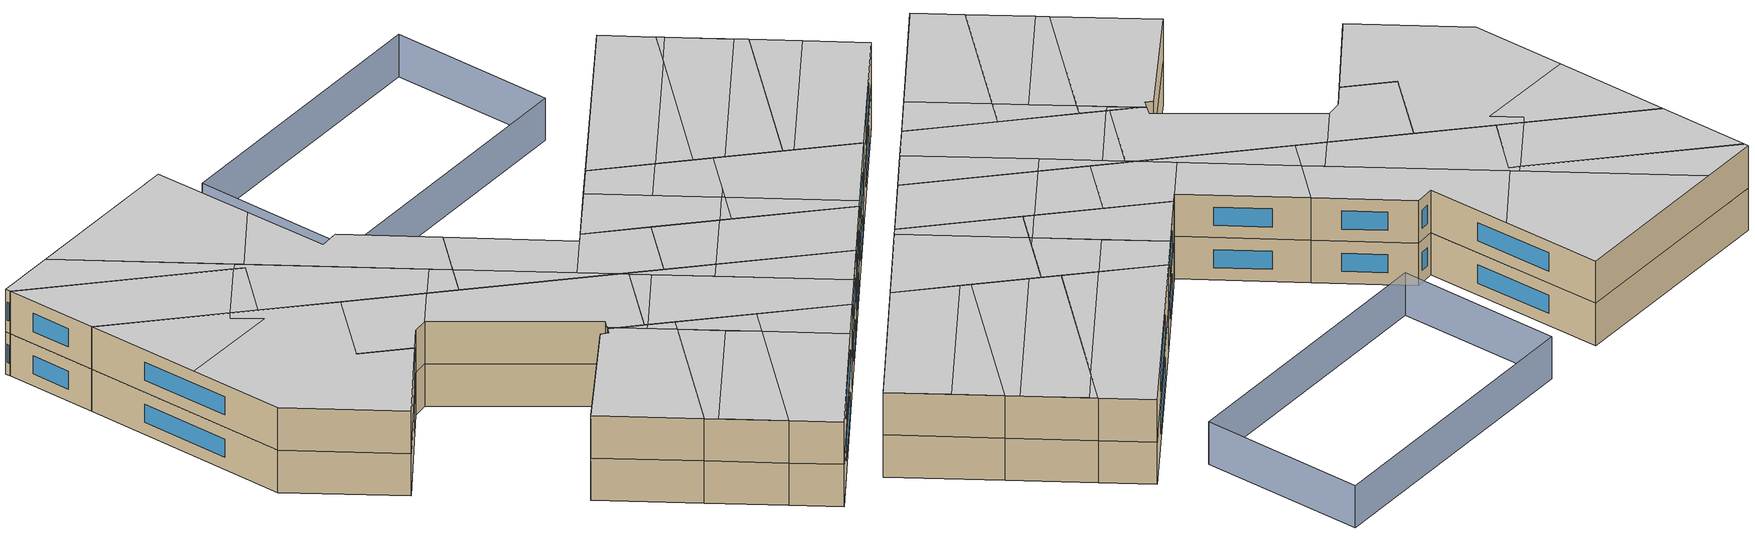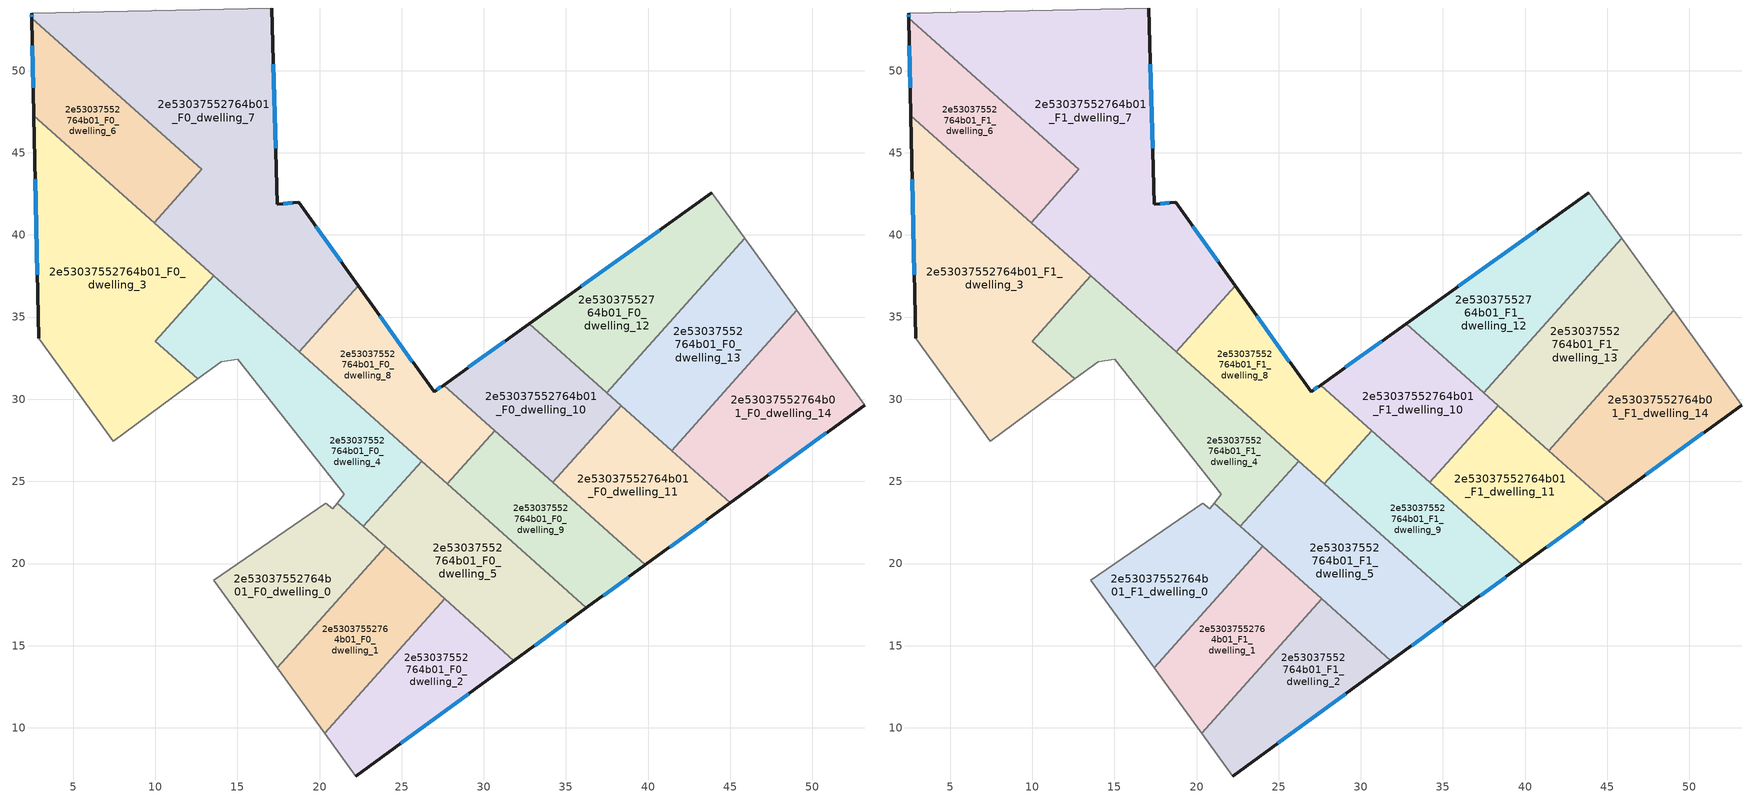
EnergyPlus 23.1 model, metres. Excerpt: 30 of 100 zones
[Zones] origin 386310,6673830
2e53037552764b01_F0_dwelling_0
 floor ground (EU_floor_Construction): 24.02,21.05 17.42,13.65 13.56,18.98 20.37,23.68 20.79,23.34 21.07,23.68 z0
 wall adiabatic (EU_wall_Construction): 21.07,23.68 20.79,23.34 20.37,23.68 13.56,18.98 17.42,13.65 z0:3
 wall to 2e53037552764b01_F0_dwelling_1 (EU_wall_Construction): 17.42,13.65 24.02,21.05 z0:3
 wall to 2e53037552764b01_F0_dwelling_4 (EU_wall_Construction): 22.67,22.26 21.07,23.68 z0:3
 wall to 2e53037552764b01_F0_dwelling_5 (EU_wall_Construction): 24.02,21.05 22.67,22.26 z0:3
2e53037552764b01_F0_dwelling_1
 floor ground (EU_floor_Construction): 27.61,17.86 20.31,9.67 17.42,13.65 24.02,21.05 z0
 wall to 2e53037552764b01_F0_dwelling_2 (EU_wall_Construction): 20.31,9.67 27.61,17.86 z0:3
 wall adiabatic (EU_wall_Construction): 17.42,13.65 20.31,9.67 z0:3
 wall to 2e53037552764b01_F0_dwelling_5 (EU_wall_Construction): 27.61,17.86 24.02,21.05 z0:3
2e53037552764b01_F0_dwelling_10
 floor ground (EU_floor_Construction): 38.37,29.61 34.21,24.93 27.55,30.86 32.76,34.6 z0
 wall outside (EU_wall_Construction): 32.76,34.6 27.55,30.86 z0:3
 wall to 2e53037552764b01_F0_dwelling_11 (EU_wall_Construction): 34.21,24.93 38.37,29.61 z0:3
 wall to 2e53037552764b01_F0_dwelling_12 (EU_wall_Construction): 37.49,30.39 32.76,34.6 z0:3
 wall to 2e53037552764b01_F0_dwelling_9 (EU_wall_Construction): 30.66,28.1 34.21,24.93 z0:3
 wall to 2e53037552764b01_F0_dwelling_8 (EU_wall_Construction): 27.55,30.86 30.66,28.1 z0:3
 wall to 2e53037552764b01_F0_dwelling_13 (EU_wall_Construction): 38.37,29.61 37.49,30.39 z0:3
 window (EU_Window_Construction): 31.27,33.53 29.04,31.93 z0.86:2.14
2e53037552764b01_F0_dwelling_11
 floor ground (EU_floor_Construction): 45.01,23.69 39.84,19.92 34.21,24.93 38.37,29.61 z0
 wall outside (EU_wall_Construction): 39.84,19.92 45.01,23.69 z0:3
 wall to 2e53037552764b01_F0_dwelling_14 (EU_wall_Construction): 45.01,23.69 41.43,26.88 z0:3
 wall to 2e53037552764b01_F0_dwelling_9 (EU_wall_Construction): 34.21,24.93 39.84,19.92 z0:3
 wall to 2e53037552764b01_F0_dwelling_13 (EU_wall_Construction): 41.43,26.88 38.37,29.61 z0:3
 window (EU_Window_Construction): 41.31,21 43.53,22.61 z0.86:2.14
2e53037552764b01_F0_dwelling_12
 floor ground (EU_floor_Construction): 43.86,42.57 45.87,39.79 37.49,30.39 32.76,34.6 z0
 wall outside (EU_wall_Construction): 43.86,42.57 32.76,34.6 z0:3
 wall adiabatic (EU_wall_Construction): 45.87,39.79 43.86,42.57 z0:3
 wall to 2e53037552764b01_F0_dwelling_13 (EU_wall_Construction): 37.49,30.39 45.87,39.79 z0:3
 window (EU_Window_Construction): 40.69,40.29 35.93,36.88 z0.86:2.14
2e53037552764b01_F0_dwelling_13
 floor ground (EU_floor_Construction): 45.87,39.79 49.03,35.41 41.43,26.88 37.49,30.39 z0
 wall adiabatic (EU_wall_Construction): 49.03,35.41 45.87,39.79 z0:3
 wall to 2e53037552764b01_F0_dwelling_14 (EU_wall_Construction): 41.43,26.88 49.03,35.41 z0:3
2e53037552764b01_F0_dwelling_14
 floor ground (EU_floor_Construction): 49.03,35.41 53.19,29.65 45.01,23.69 41.43,26.88 z0
 wall outside (EU_wall_Construction): 45.01,23.69 53.19,29.65 z0:3
 wall adiabatic (EU_wall_Construction): 53.19,29.65 49.03,35.41 z0:3
 window (EU_Window_Construction): 47.35,25.39 50.85,27.95 z0.86:2.14
2e53037552764b01_F0_dwelling_2
 floor ground (EU_floor_Construction): 31.83,14.09 22.19,7.07 20.31,9.67 27.61,17.86 z0
 wall outside (EU_wall_Construction): 22.19,7.07 31.83,14.09 z0:3
 wall adiabatic (EU_wall_Construction): 20.31,9.67 22.19,7.07 z0:3
 wall to 2e53037552764b01_F0_dwelling_5 (EU_wall_Construction): 31.83,14.09 27.61,17.86 z0:3
 window (EU_Window_Construction): 24.95,9.08 29.08,12.09 z0.86:2.14
2e53037552764b01_F0_dwelling_3
 floor ground (EU_floor_Construction): 13.56,37.51 10.01,33.53 12.58,31.24 7.44,27.44 2.9,33.71 2.61,47.26 z0
 wall outside (EU_wall_Construction): 2.61,47.26 2.9,33.71 z0:3
 wall to 2e53037552764b01_F0_dwelling_4 (EU_wall_Construction): 12.58,31.24 10.01,33.53 13.56,37.51 z0:3
 wall adiabatic (EU_wall_Construction): 2.9,33.71 7.44,27.44 12.58,31.24 z0:3
 wall to 2e53037552764b01_F0_dwelling_6 (EU_wall_Construction): 9.93,40.74 2.61,47.26 z0:3
 wall to 2e53037552764b01_F0_dwelling_7 (EU_wall_Construction): 13.56,37.51 9.93,40.74 z0:3
 window (EU_Window_Construction): 2.7,43.39 2.82,37.58 z0.86:2.14
2e53037552764b01_F0_dwelling_4
 floor ground (EU_floor_Construction): 26.21,26.24 22.67,22.26 21.07,23.68 21.5,24.22 15.03,32.44 14.01,32.29 12.58,31.24 10.01,33.53 13.56,37.51 z0
 wall adiabatic (EU_wall_Construction): 12.58,31.24 14.01,32.29 15.03,32.44 21.5,24.22 21.07,23.68 z0:3
 wall to 2e53037552764b01_F0_dwelling_5 (EU_wall_Construction): 22.67,22.26 26.21,26.24 z0:3
 wall to 2e53037552764b01_F0_dwelling_8 (EU_wall_Construction): 26.21,26.24 18.75,32.88 z0:3
 wall to 2e53037552764b01_F0_dwelling_7 (EU_wall_Construction): 18.75,32.88 13.56,37.51 z0:3
2e53037552764b01_F0_dwelling_5
 floor ground (EU_floor_Construction): 36.24,17.3 31.83,14.09 22.67,22.26 26.21,26.24 z0
 wall outside (EU_wall_Construction): 31.83,14.09 36.24,17.3 z0:3
 wall to 2e53037552764b01_F0_dwelling_9 (EU_wall_Construction): 36.24,17.3 27.77,24.85 z0:3
 wall to 2e53037552764b01_F0_dwelling_8 (EU_wall_Construction): 27.77,24.85 26.21,26.24 z0:3
 window (EU_Window_Construction): 33.09,15.01 34.98,16.39 z0.86:2.14
2e53037552764b01_F0_dwelling_6
 floor ground (EU_floor_Construction): 12.82,43.99 9.93,40.74 2.61,47.26 2.48,53.19 z0
 wall outside (EU_wall_Construction): 2.48,53.19 2.61,47.26 z0:3
 wall to 2e53037552764b01_F0_dwelling_7 (EU_wall_Construction): 9.93,40.74 12.82,43.99 2.48,53.19 z0:3
 window (EU_Window_Construction): 2.52,51.5 2.58,48.95 z0.86:2.14
2e53037552764b01_F0_dwelling_7
 floor ground (EU_floor_Construction): 17.08,53.81 17.43,41.87 18.72,41.98 22.34,36.92 18.75,32.88 9.93,40.74 12.82,43.99 2.48,53.19 2.48,53.5 z0
 wall outside (EU_wall_Construction): 2.48,53.5 2.48,53.19 / 22.34,36.92 18.72,41.98 17.43,41.87 17.08,53.81 z0:3
 wall adiabatic (EU_wall_Construction): 17.08,53.81 2.48,53.5 z0:3
 wall to 2e53037552764b01_F0_dwelling_8 (EU_wall_Construction): 18.75,32.88 22.34,36.92 z0:3
 window (EU_Window_Construction): 2.48,53.41 2.48,53.28 / 17.33,45.28 17.18,50.4 / 18.35,41.95 17.8,41.9 / 21.31,38.36 19.76,40.53 z0.86:2.14
2e53037552764b01_F0_dwelling_8
 floor ground (EU_floor_Construction): 27.55,30.86 30.66,28.1 27.77,24.85 18.75,32.88 22.34,36.92 26.97,30.45 z0
 wall outside (EU_wall_Construction): 27.55,30.86 26.97,30.45 22.34,36.92 z0:3
 wall to 2e53037552764b01_F0_dwelling_9 (EU_wall_Construction): 27.77,24.85 30.66,28.1 z0:3
 window (EU_Window_Construction): 25.65,32.3 23.67,35.07 / 27.39,30.74 27.14,30.57 z0.86:2.14
2e53037552764b01_F0_dwelling_9
 floor ground (EU_floor_Construction): 39.84,19.92 36.24,17.3 27.77,24.85 30.66,28.1 z0
 wall outside (EU_wall_Construction): 36.24,17.3 39.84,19.92 z0:3
 window (EU_Window_Construction): 37.27,18.05 38.81,19.17 z0.86:2.14
2e53037552764b01_F1_dwelling_0
 floor to 2e53037552764b01_F0_dwelling_0 (EU_floor_Construction): 24.02,21.05 17.42,13.65 13.56,18.98 20.37,23.68 20.79,23.34 21.07,23.68 z3
 wall adiabatic (EU_wall_Construction): 21.07,23.68 20.79,23.34 20.37,23.68 13.56,18.98 17.42,13.65 z3:6
 wall to 2e53037552764b01_F1_dwelling_1 (EU_wall_Construction): 17.42,13.65 24.02,21.05 z3:6
 wall to 2e53037552764b01_F1_dwelling_4 (EU_wall_Construction): 22.67,22.26 21.07,23.68 z3:6
 wall to 2e53037552764b01_F1_dwelling_5 (EU_wall_Construction): 24.02,21.05 22.67,22.26 z3:6
 ceiling to 2e53037552764b01_F2_dwelling_0 (EU_floor_Construction): 17.42,13.65 23.51,20.48 21.43,23.36 21.07,23.68 20.79,23.34 20.37,23.68 13.56,18.98 z6
 ceiling to 2e53037552764b01_F2_dwelling_5 (EU_floor_Construction): 23.51,20.48 24.02,21.05 22.83,22.11 22.5,21.88 z6
 ceiling to 2e53037552764b01_F2_dwelling_4 (EU_floor_Construction): 22.83,22.11 21.43,23.36 22.5,21.88 z6
2e53037552764b01_F1_dwelling_1
 floor to 2e53037552764b01_F0_dwelling_1 (EU_floor_Construction): 27.61,17.86 20.31,9.67 17.42,13.65 24.02,21.05 z3
 wall to 2e53037552764b01_F1_dwelling_2 (EU_wall_Construction): 20.31,9.67 27.61,17.86 z3:6
 wall adiabatic (EU_wall_Construction): 17.42,13.65 20.31,9.67 z3:6
 wall to 2e53037552764b01_F1_dwelling_5 (EU_wall_Construction): 27.61,17.86 24.02,21.05 z3:6
 ceiling to 2e53037552764b01_F2_dwelling_0 (EU_floor_Construction): 25.15,18.22 23.51,20.48 17.42,13.65 17.91,12.98 z6
 ceiling to 2e53037552764b01_F2_dwelling_1 (EU_floor_Construction): 20.31,9.67 26.4,16.5 25.15,18.22 17.91,12.98 z6
 ceiling to 2e53037552764b01_F2_dwelling_5 (EU_floor_Construction): 26.4,16.5 27.61,17.86 24.02,21.05 23.51,20.48 z6
2e53037552764b01_F1_dwelling_10
 floor to 2e53037552764b01_F0_dwelling_10 (EU_floor_Construction): 38.37,29.61 34.21,24.93 27.55,30.86 32.76,34.6 z3
 wall outside (EU_wall_Construction): 32.76,34.6 27.55,30.86 z3:6
 wall to 2e53037552764b01_F1_dwelling_11 (EU_wall_Construction): 34.21,24.93 38.37,29.61 z3:6
 wall to 2e53037552764b01_F1_dwelling_12 (EU_wall_Construction): 37.49,30.39 32.76,34.6 z3:6
 wall to 2e53037552764b01_F1_dwelling_9 (EU_wall_Construction): 30.66,28.1 34.21,24.93 z3:6
 wall to 2e53037552764b01_F1_dwelling_8 (EU_wall_Construction): 27.55,30.86 30.66,28.1 z3:6
 wall to 2e53037552764b01_F1_dwelling_13 (EU_wall_Construction): 38.37,29.61 37.49,30.39 z3:6
 window (EU_Window_Construction): 31.27,33.53 29.04,31.93 z3.86:5.14
 ceiling to 2e53037552764b01_F2_dwelling_8 (EU_floor_Construction): 35.55,26.75 30.85,33.23 27.55,30.86 33.68,25.4 z6
 ceiling to 2e53037552764b01_F2_dwelling_11 (EU_floor_Construction): 36.26,27.24 38.37,29.61 35.83,31.86 33.22,29.97 35.55,26.75 35.56,26.73 z6
 ceiling to 2e53037552764b01_F2_dwelling_10 (EU_floor_Construction): 35.83,31.86 32.76,34.6 30.85,33.23 33.22,29.97 z6
 ceiling to 2e53037552764b01_F2_dwelling_9 (EU_floor_Construction): 34.21,24.93 35.67,26.58 35.56,26.73 35.55,26.75 33.68,25.4 z6
 ceiling to 2e53037552764b01_F2_dwelling_12 (EU_floor_Construction): 35.67,26.58 36.26,27.24 35.56,26.73 z6
2e53037552764b01_F1_dwelling_11
 floor to 2e53037552764b01_F0_dwelling_11 (EU_floor_Construction): 45.01,23.69 39.84,19.92 34.21,24.93 38.37,29.61 z3
 wall outside (EU_wall_Construction): 39.84,19.92 45.01,23.69 z3:6
 wall to 2e53037552764b01_F1_dwelling_14 (EU_wall_Construction): 45.01,23.69 41.43,26.88 z3:6
 wall to 2e53037552764b01_F1_dwelling_9 (EU_wall_Construction): 34.21,24.93 39.84,19.92 z3:6
 wall to 2e53037552764b01_F1_dwelling_13 (EU_wall_Construction): 41.43,26.88 38.37,29.61 z3:6
 window (EU_Window_Construction): 41.31,21 43.53,22.61 z3.86:5.14
 ceiling to 2e53037552764b01_F2_dwelling_9 (EU_floor_Construction): 40.26,20.23 35.67,26.58 34.21,24.93 39.84,19.92 z6
 ceiling adiabatic (EU_roof_Construction): 45.01,23.69 38.37,29.61 35.67,26.58 40.26,20.23 z6
2e53037552764b01_F1_dwelling_12
 floor to 2e53037552764b01_F0_dwelling_12 (EU_floor_Construction): 43.86,42.57 45.87,39.79 37.49,30.39 32.76,34.6 z3
 wall outside (EU_wall_Construction): 43.86,42.57 32.76,34.6 z3:6
 wall adiabatic (EU_wall_Construction): 45.87,39.79 43.86,42.57 z3:6
 wall to 2e53037552764b01_F1_dwelling_13 (EU_wall_Construction): 37.49,30.39 45.87,39.79 z3:6
 window (EU_Window_Construction): 40.69,40.29 35.93,36.88 z3.86:5.14
 ceiling to 2e53037552764b01_F2_dwelling_10 (EU_floor_Construction): 44.22,37.93 45.87,39.79 43.86,42.57 32.76,34.6 35.83,31.86 z6
 ceiling to 2e53037552764b01_F2_dwelling_11 (EU_floor_Construction): 37.49,30.39 44.22,37.93 35.83,31.86 z6
2e53037552764b01_F1_dwelling_13
 floor to 2e53037552764b01_F0_dwelling_13 (EU_floor_Construction): 45.87,39.79 49.03,35.41 41.43,26.88 37.49,30.39 z3
 wall adiabatic (EU_wall_Construction): 49.03,35.41 45.87,39.79 z3:6
 wall to 2e53037552764b01_F1_dwelling_14 (EU_wall_Construction): 41.43,26.88 49.03,35.41 z3:6
 ceiling to 2e53037552764b01_F2_dwelling_11 (EU_floor_Construction): 48.52,36.12 46.18,39.36 44.22,37.93 37.49,30.39 38.89,29.14 z6
 ceiling to 2e53037552764b01_F2_dwelling_10 (EU_floor_Construction): 46.18,39.36 45.87,39.79 44.22,37.93 z6
 ceiling to 2e53037552764b01_F2_dwelling_12 (EU_floor_Construction): 41.43,26.88 49.03,35.41 48.52,36.12 38.89,29.14 z6
2e53037552764b01_F1_dwelling_14
 floor to 2e53037552764b01_F0_dwelling_14 (EU_floor_Construction): 49.03,35.41 53.19,29.65 45.01,23.69 41.43,26.88 z3
 wall outside (EU_wall_Construction): 45.01,23.69 53.19,29.65 z3:6
 wall adiabatic (EU_wall_Construction): 53.19,29.65 49.03,35.41 z3:6
 window (EU_Window_Construction): 47.35,25.39 50.85,27.95 z3.86:5.14
 ceiling to 2e53037552764b01_F2_dwelling_13 (EU_floor_Construction): 53.19,29.65 50.86,32.87 41.95,26.42 45.01,23.69 z6
 ceiling to 2e53037552764b01_F2_dwelling_12 (EU_floor_Construction): 50.86,32.87 49.03,35.41 41.43,26.88 41.95,26.42 z6
2e53037552764b01_F1_dwelling_2
 floor to 2e53037552764b01_F0_dwelling_2 (EU_floor_Construction): 31.83,14.09 22.19,7.07 20.31,9.67 27.61,17.86 z3
 wall outside (EU_wall_Construction): 22.19,7.07 31.83,14.09 z3:6
 wall adiabatic (EU_wall_Construction): 20.31,9.67 22.19,7.07 z3:6
 wall to 2e53037552764b01_F1_dwelling_5 (EU_wall_Construction): 31.83,14.09 27.61,17.86 z3:6
 window (EU_Window_Construction): 24.95,9.08 29.08,12.09 z3.86:5.14
 ceiling to 2e53037552764b01_F2_dwelling_5 (EU_floor_Construction): 31.83,14.09 27.61,17.86 26.4,16.5 29.41,12.33 z6
 ceiling to 2e53037552764b01_F2_dwelling_1 (EU_floor_Construction): 29.41,12.33 26.4,16.5 20.31,9.67 22.19,7.07 z6
2e53037552764b01_F1_dwelling_3
 floor to 2e53037552764b01_F0_dwelling_3 (EU_floor_Construction): 13.56,37.51 10.01,33.53 12.58,31.24 7.44,27.44 2.9,33.71 2.61,47.26 z3
 wall outside (EU_wall_Construction): 2.61,47.26 2.9,33.71 z3:6
 wall to 2e53037552764b01_F1_dwelling_4 (EU_wall_Construction): 12.58,31.24 10.01,33.53 13.56,37.51 z3:6
 wall adiabatic (EU_wall_Construction): 2.9,33.71 7.44,27.44 12.58,31.24 z3:6
 wall to 2e53037552764b01_F1_dwelling_6 (EU_wall_Construction): 9.93,40.74 2.61,47.26 z3:6
 wall to 2e53037552764b01_F1_dwelling_7 (EU_wall_Construction): 13.56,37.51 9.93,40.74 z3:6
 window (EU_Window_Construction): 2.7,43.39 2.82,37.58 z3.86:5.14
 ceiling to 2e53037552764b01_F2_dwelling_3 (EU_floor_Construction): 12.58,31.24 10.01,33.53 13.56,37.51 8.72,41.82 8.29,41.51 9.47,39.88 2.77,39.82 2.9,33.71 7.44,27.44 z6
 ceiling to 2e53037552764b01_F2_dwelling_2 (EU_floor_Construction): 9.47,39.88 8.29,41.51 8.72,41.82 2.61,47.26 2.77,39.82 z6
2e53037552764b01_F1_dwelling_4
 floor to 2e53037552764b01_F0_dwelling_4 (EU_floor_Construction): 26.21,26.24 22.67,22.26 21.07,23.68 21.5,24.22 15.03,32.44 14.01,32.29 12.58,31.24 10.01,33.53 13.56,37.51 z3
 wall adiabatic (EU_wall_Construction): 12.58,31.24 14.01,32.29 15.03,32.44 21.5,24.22 21.07,23.68 z3:6
 wall to 2e53037552764b01_F1_dwelling_5 (EU_wall_Construction): 22.67,22.26 26.21,26.24 z3:6
 wall to 2e53037552764b01_F1_dwelling_8 (EU_wall_Construction): 26.21,26.24 18.75,32.88 z3:6
 wall to 2e53037552764b01_F1_dwelling_7 (EU_wall_Construction): 18.75,32.88 13.56,37.51 z3:6
 ceiling to 2e53037552764b01_F2_dwelling_4 (EU_floor_Construction): 22.67,22.26 26.14,26.15 25.83,26.58 17.36,34.12 15.03,32.44 21.5,24.22 21.14,23.76 21.43,23.36 z6
 ceiling to 2e53037552764b01_F2_dwelling_0 (EU_floor_Construction): 21.43,23.36 21.14,23.76 21.07,23.68 z6
 ceiling to 2e53037552764b01_F2_dwelling_3 (EU_floor_Construction): 15.03,32.44 17.36,34.12 13.56,37.51 10.01,33.53 12.58,31.24 14.01,32.29 14.87,32.42 z6
 ceiling to 2e53037552764b01_F2_dwelling_8 (EU_floor_Construction): 26.14,26.15 26.21,26.24 25.83,26.58 z6
2e53037552764b01_F1_dwelling_5
 floor to 2e53037552764b01_F0_dwelling_5 (EU_floor_Construction): 36.24,17.3 31.83,14.09 22.67,22.26 26.21,26.24 z3
 wall outside (EU_wall_Construction): 31.83,14.09 36.24,17.3 z3:6
 wall to 2e53037552764b01_F1_dwelling_9 (EU_wall_Construction): 36.24,17.3 27.77,24.85 z3:6
 wall to 2e53037552764b01_F1_dwelling_8 (EU_wall_Construction): 27.77,24.85 26.21,26.24 z3:6
 window (EU_Window_Construction): 33.09,15.01 34.98,16.39 z3.86:5.14
 ceiling to 2e53037552764b01_F2_dwelling_9 (EU_floor_Construction): 36.24,17.3 30.08,22.79 29.09,22.07 33.82,15.54 z6
 ceiling to 2e53037552764b01_F2_dwelling_8 (EU_floor_Construction): 30.08,22.79 26.21,26.24 26.14,26.15 29.09,22.07 z6
 ceiling to 2e53037552764b01_F2_dwelling_4 (EU_floor_Construction): 26.92,25.07 26.14,26.15 22.67,22.26 22.83,22.11 z6
 ceiling to 2e53037552764b01_F2_dwelling_5 (EU_floor_Construction): 33.82,15.54 26.92,25.07 22.83,22.11 31.83,14.09 z6
2e53037552764b01_F1_dwelling_6
 floor to 2e53037552764b01_F0_dwelling_6 (EU_floor_Construction): 12.82,43.99 9.93,40.74 2.61,47.26 2.48,53.19 z3
 wall outside (EU_wall_Construction): 2.48,53.19 2.61,47.26 z3:6
 wall to 2e53037552764b01_F1_dwelling_7 (EU_wall_Construction): 9.93,40.74 12.82,43.99 2.48,53.19 z3:6
 window (EU_Window_Construction): 2.52,51.5 2.58,48.95 z3.86:5.14
 ceiling to 2e53037552764b01_F2_dwelling_3 (EU_floor_Construction): 9.93,40.74 12.82,43.99 12.32,44.43 8.72,41.82 z6
 ceiling adiabatic (EU_roof_Construction): 9.93,40.74 8.72,41.82 12.32,44.43 2.48,53.19 2.61,47.26 z6
2e53037552764b01_F1_dwelling_7
 floor to 2e53037552764b01_F0_dwelling_7 (EU_floor_Construction): 17.08,53.81 17.43,41.87 18.72,41.98 22.34,36.92 18.75,32.88 9.93,40.74 12.82,43.99 2.48,53.19 2.48,53.5 z3
 wall outside (EU_wall_Construction): 2.48,53.5 2.48,53.19 / 22.34,36.92 18.72,41.98 17.43,41.87 17.08,53.81 z3:6
 wall adiabatic (EU_wall_Construction): 17.08,53.81 2.48,53.5 z3:6
 wall to 2e53037552764b01_F1_dwelling_8 (EU_wall_Construction): 18.75,32.88 22.34,36.92 z3:6
 window (EU_Window_Construction): 2.48,53.41 2.48,53.28 / 17.33,45.28 17.18,50.4 / 18.35,41.95 17.8,41.9 / 21.31,38.36 19.76,40.53 z3.86:5.14
 ceiling to 2e53037552764b01_F2_dwelling_6 (EU_floor_Construction): 17.27,47.34 17.08,53.81 6.28,53.58 13.02,44.27 z6
 ceiling to 2e53037552764b01_F2_dwelling_2 (EU_floor_Construction): 12.7,44.71 6.28,53.58 2.48,53.5 2.48,53.19 12.32,44.43 z6
 ceiling to 2e53037552764b01_F2_dwelling_7 (EU_floor_Construction): 20.14,34.44 22.34,36.92 18.72,41.98 17.43,41.87 17.27,47.34 13.02,44.27 z6
 ceiling to 2e53037552764b01_F2_dwelling_3 (EU_floor_Construction): 19.33,35.55 12.7,44.71 12.32,44.43 12.82,43.99 9.93,40.74 17.36,34.12 z6
 ceiling to 2e53037552764b01_F2_dwelling_4 (EU_floor_Construction): 18.75,32.88 20.14,34.44 19.33,35.55 17.36,34.12 z6
2e53037552764b01_F1_dwelling_8
 floor to 2e53037552764b01_F0_dwelling_8 (EU_floor_Construction): 27.55,30.86 30.66,28.1 27.77,24.85 18.75,32.88 22.34,36.92 26.97,30.45 z3
 wall outside (EU_wall_Construction): 27.55,30.86 26.97,30.45 22.34,36.92 z3:6
 wall to 2e53037552764b01_F1_dwelling_9 (EU_wall_Construction): 27.77,24.85 30.66,28.1 z3:6
 window (EU_Window_Construction): 25.65,32.3 23.67,35.07 / 27.39,30.74 27.14,30.57 z3.86:5.14
 ceiling to 2e53037552764b01_F2_dwelling_4 (EU_floor_Construction): 25.83,26.58 20.14,34.44 18.75,32.88 z6
 ceiling to 2e53037552764b01_F2_dwelling_8 (EU_floor_Construction): 27.77,24.85 30.66,28.1 27.55,30.86 26.97,30.45 24.38,28.57 25.83,26.58 z6
 ceiling adiabatic (EU_roof_Construction): 26.97,30.45 22.34,36.92 20.14,34.44 24.38,28.57 z6
2e53037552764b01_F1_dwelling_9
 floor to 2e53037552764b01_F0_dwelling_9 (EU_floor_Construction): 39.84,19.92 36.24,17.3 27.77,24.85 30.66,28.1 z3
 wall outside (EU_wall_Construction): 36.24,17.3 39.84,19.92 z3:6
 window (EU_Window_Construction): 37.27,18.05 38.81,19.17 z3.86:5.14
 ceiling to 2e53037552764b01_F2_dwelling_9 (EU_floor_Construction): 39.84,19.92 33.68,25.4 30.08,22.79 36.24,17.3 z6
 ceiling to 2e53037552764b01_F2_dwelling_8 (EU_floor_Construction): 33.68,25.4 30.66,28.1 27.77,24.85 30.08,22.79 z6
shading: 21.3,53.9 40.17,54.3 / 40.17,54.3 40.39,43.64 / 40.39,43.64 21.53,43.23 / 21.53,43.23 21.3,53.9 z0:3
[Building]
EU S2 Campaign: North Axis=0; Terrain=City; Solar Distribution=FullExterior
[Site:Location]
Helsinki-Vantaa.AP: Latitude=60.317; Longitude=24.963; Time Zone=2; Elevation=54.6
[SizingPeriod:WeatherFileDays]
AnnualSizingPeriod: Begin Month=1; Begin Day of Month=1; End Month=12; End Day of Month=31; Day of Week for Start Day=Monday; Use Weather File Daylight Saving Period=No; Use Weather File Rain and Snow Indicators=No
[MATERIAL]
EU_InternalMass_Material: Roughness=MediumRough; Thickness=0.1; Conductivity=1; Density=1800; Specific Heat=900; Thermal Absorptance=0.9; Solar Absorptance=0.7; Visible Absorptance=0.7
[MATERIAL:NOMASS] Roughness=MediumRough; Thermal Absorptance=0.9; Solar Absorptance=0.7; Visible Absorptance=0.7
Name | Thermal Resistance
EU_wall_NoMass | 1.10183
EU_roof_NoMass; EU_floor_NoMass | 1.70606
[WINDOWMATERIAL:SIMPLEGLAZINGSYSTEM]
EU_Window_SimpleGlazing: UFactor=3.11035; Solar Heat Gain Coefficient=0.8; Visible Transmittance=0.8
[CONSTRUCTION]
EU_wall_Construction: EU_wall_NoMass
EU_roof_Construction: EU_roof_NoMass
EU_floor_Construction: EU_floor_NoMass
EU_Window_Construction: EU_Window_SimpleGlazing
EU_InternalMass_Construction: EU_InternalMass_Material
[ZONE] Type=1; Multiplier=1; Ceiling Height=autocalculate; Floor Area=autocalculate; Part of Total Floor Area=Yes
Name | Volume
2e53037552764b01_F0_dwelling_0; 2e53037552764b01_F1_dwelling_0 | 150.518
2e53037552764b01_F0_dwelling_1; 2e53037552764b01_F1_dwelling_1 | 150.519
2e53037552764b01_F0_dwelling_10; 2e53037552764b01_F1_dwelling_10 | 154.155
2e53037552764b01_F0_dwelling_11; 2e53037552764b01_F1_dwelling_11 | 154.178
2e53037552764b01_F0_dwelling_12; 2e53037552764b01_F1_dwelling_12 | 189.957
2e53037552764b01_F0_dwelling_13; 2e53037552764b01_F1_dwelling_13 | 189.984
2e53037552764b01_F0_dwelling_14; 2e53037552764b01_F1_dwelling_14 | 189.99
2e53037552764b01_F0_dwelling_2; 2e53037552764b01_F1_dwelling_2 | 150.508
2e53037552764b01_F0_dwelling_3; 2e53037552764b01_F1_dwelling_3 | 359.525
2e53037552764b01_F0_dwelling_4; 2e53037552764b01_F1_dwelling_4 | 216.195
2e53037552764b01_F0_dwelling_5; 2e53037552764b01_F1_dwelling_5 | 205.448
2e53037552764b01_F0_dwelling_6; 2e53037552764b01_F1_dwelling_6 | 154.083
2e53037552764b01_F0_dwelling_7; 2e53037552764b01_F1_dwelling_7 | 501.144
2e53037552764b01_F0_dwelling_8; 2e53037552764b01_F1_dwelling_8 | 161.484
2e53037552764b01_F0_dwelling_9; 2e53037552764b01_F1_dwelling_9 | 154.078
[INTERNALMASS] Construction=EU_InternalMass_Construction
Name | Zone or ZoneList | Surface Area
2e53037552764b01_F0_dwelling_0_EU_InternalMass | 2e53037552764b01_F0_dwelling_0 | 50.1726
2e53037552764b01_F0_dwelling_1_EU_InternalMass | 2e53037552764b01_F0_dwelling_1 | 50.1733
2e53037552764b01_F0_dwelling_2_EU_InternalMass | 2e53037552764b01_F0_dwelling_2 | 50.1695
2e53037552764b01_F0_dwelling_3_EU_InternalMass | 2e53037552764b01_F0_dwelling_3 | 119.844
2e53037552764b01_F0_dwelling_4_EU_InternalMass | 2e53037552764b01_F0_dwelling_4 | 72.0645
2e53037552764b01_F0_dwelling_5_EU_InternalMass | 2e53037552764b01_F0_dwelling_5 | 68.4881
2e53037552764b01_F0_dwelling_6_EU_InternalMass | 2e53037552764b01_F0_dwelling_6 | 51.361
2e53037552764b01_F0_dwelling_7_EU_InternalMass | 2e53037552764b01_F0_dwelling_7 | 167.047
2e53037552764b01_F0_dwelling_8_EU_InternalMass | 2e53037552764b01_F0_dwelling_8 | 53.8287
2e53037552764b01_F0_dwelling_9_EU_InternalMass | 2e53037552764b01_F0_dwelling_9 | 51.3592
2e53037552764b01_F0_dwelling_10_EU_InternalMass | 2e53037552764b01_F0_dwelling_10 | 51.3848
2e53037552764b01_F0_dwelling_11_EU_InternalMass | 2e53037552764b01_F0_dwelling_11 | 51.3928
2e53037552764b01_F0_dwelling_12_EU_InternalMass | 2e53037552764b01_F0_dwelling_12 | 63.3193
2e53037552764b01_F0_dwelling_13_EU_InternalMass | 2e53037552764b01_F0_dwelling_13 | 63.3278
2e53037552764b01_F0_dwelling_14_EU_InternalMass | 2e53037552764b01_F0_dwelling_14 | 63.3303
2e53037552764b01_F1_dwelling_0_EU_InternalMass | 2e53037552764b01_F1_dwelling_0 | 50.1726
2e53037552764b01_F1_dwelling_1_EU_InternalMass | 2e53037552764b01_F1_dwelling_1 | 50.1733
2e53037552764b01_F1_dwelling_2_EU_InternalMass | 2e53037552764b01_F1_dwelling_2 | 50.1695
2e53037552764b01_F1_dwelling_3_EU_InternalMass | 2e53037552764b01_F1_dwelling_3 | 119.844
2e53037552764b01_F1_dwelling_4_EU_InternalMass | 2e53037552764b01_F1_dwelling_4 | 72.0645
2e53037552764b01_F1_dwelling_5_EU_InternalMass | 2e53037552764b01_F1_dwelling_5 | 68.4881
2e53037552764b01_F1_dwelling_6_EU_InternalMass | 2e53037552764b01_F1_dwelling_6 | 51.361
2e53037552764b01_F1_dwelling_7_EU_InternalMass | 2e53037552764b01_F1_dwelling_7 | 167.047
2e53037552764b01_F1_dwelling_8_EU_InternalMass | 2e53037552764b01_F1_dwelling_8 | 53.8287
2e53037552764b01_F1_dwelling_9_EU_InternalMass | 2e53037552764b01_F1_dwelling_9 | 51.3592
2e53037552764b01_F1_dwelling_10_EU_InternalMass | 2e53037552764b01_F1_dwelling_10 | 51.3848
2e53037552764b01_F1_dwelling_11_EU_InternalMass | 2e53037552764b01_F1_dwelling_11 | 51.3928
2e53037552764b01_F1_dwelling_12_EU_InternalMass | 2e53037552764b01_F1_dwelling_12 | 63.3193
2e53037552764b01_F1_dwelling_13_EU_InternalMass | 2e53037552764b01_F1_dwelling_13 | 63.3278
2e53037552764b01_F1_dwelling_14_EU_InternalMass | 2e53037552764b01_F1_dwelling_14 | 63.3303
[OTHEREQUIPMENT] Fuel Type=Electricity; Design Level Calculation Method=Watts/Area; Power per Zone Floor Area=1; Fraction Latent=0; Fraction Radiant=0; Fraction Lost=0; Carbon Dioxide Generation Rate=0; EndUse Subcategory=EU_Step8_InternalGains
Name | Zone or ZoneList or Space or SpaceList | Schedule
EU_Step8_InternalGain_2e53037552764b01_F0_dwelling_0_f000 | 2e53037552764b01_F0_dwelling_0 | EU_Step8_GainSchedule_2e53037552764b01_F0_dwelling_0_f000
EU_Step8_InternalGain_2e53037552764b01_F0_dwelling_1_f000 | 2e53037552764b01_F0_dwelling_1 | EU_Step8_GainSchedule_2e53037552764b01_F0_dwelling_1_f000
EU_Step8_InternalGain_2e53037552764b01_F0_dwelling_2_f000 | 2e53037552764b01_F0_dwelling_2 | EU_Step8_GainSchedule_2e53037552764b01_F0_dwelling_2_f000
EU_Step8_InternalGain_2e53037552764b01_F0_dwelling_3_f000 | 2e53037552764b01_F0_dwelling_3 | EU_Step8_GainSchedule_2e53037552764b01_F0_dwelling_3_f000
EU_Step8_InternalGain_2e53037552764b01_F0_dwelling_4_f000 | 2e53037552764b01_F0_dwelling_4 | EU_Step8_GainSchedule_2e53037552764b01_F0_dwelling_4_f000
EU_Step8_InternalGain_2e53037552764b01_F0_dwelling_5_f000 | 2e53037552764b01_F0_dwelling_5 | EU_Step8_GainSchedule_2e53037552764b01_F0_dwelling_5_f000
EU_Step8_InternalGain_2e53037552764b01_F0_dwelling_6_f000 | 2e53037552764b01_F0_dwelling_6 | EU_Step8_GainSchedule_2e53037552764b01_F0_dwelling_6_f000
EU_Step8_InternalGain_2e53037552764b01_F0_dwelling_7_f000 | 2e53037552764b01_F0_dwelling_7 | EU_Step8_GainSchedule_2e53037552764b01_F0_dwelling_7_f000
EU_Step8_InternalGain_2e53037552764b01_F0_dwelling_8_f000 | 2e53037552764b01_F0_dwelling_8 | EU_Step8_GainSchedule_2e53037552764b01_F0_dwelling_8_f000
EU_Step8_InternalGain_2e53037552764b01_F0_dwelling_9_f000 | 2e53037552764b01_F0_dwelling_9 | EU_Step8_GainSchedule_2e53037552764b01_F0_dwelling_9_f000
EU_Step8_InternalGain_2e53037552764b01_F0_dwelling_10_f000 | 2e53037552764b01_F0_dwelling_10 | EU_Step8_GainSchedule_2e53037552764b01_F0_dwelling_10_f000
EU_Step8_InternalGain_2e53037552764b01_F0_dwelling_11_f000 | 2e53037552764b01_F0_dwelling_11 | EU_Step8_GainSchedule_2e53037552764b01_F0_dwelling_11_f000
EU_Step8_InternalGain_2e53037552764b01_F0_dwelling_12_f000 | 2e53037552764b01_F0_dwelling_12 | EU_Step8_GainSchedule_2e53037552764b01_F0_dwelling_12_f000
EU_Step8_InternalGain_2e53037552764b01_F0_dwelling_13_f000 | 2e53037552764b01_F0_dwelling_13 | EU_Step8_GainSchedule_2e53037552764b01_F0_dwelling_13_f000
EU_Step8_InternalGain_2e53037552764b01_F0_dwelling_14_f000 | 2e53037552764b01_F0_dwelling_14 | EU_Step8_GainSchedule_2e53037552764b01_F0_dwelling_14_f000
EU_Step8_InternalGain_2e53037552764b01_F1_dwelling_0_f000 | 2e53037552764b01_F1_dwelling_0 | EU_Step8_GainSchedule_2e53037552764b01_F1_dwelling_0_f000
EU_Step8_InternalGain_2e53037552764b01_F1_dwelling_1_f000 | 2e53037552764b01_F1_dwelling_1 | EU_Step8_GainSchedule_2e53037552764b01_F1_dwelling_1_f000
EU_Step8_InternalGain_2e53037552764b01_F1_dwelling_2_f000 | 2e53037552764b01_F1_dwelling_2 | EU_Step8_GainSchedule_2e53037552764b01_F1_dwelling_2_f000
EU_Step8_InternalGain_2e53037552764b01_F1_dwelling_3_f000 | 2e53037552764b01_F1_dwelling_3 | EU_Step8_GainSchedule_2e53037552764b01_F1_dwelling_3_f000
EU_Step8_InternalGain_2e53037552764b01_F1_dwelling_4_f000 | 2e53037552764b01_F1_dwelling_4 | EU_Step8_GainSchedule_2e53037552764b01_F1_dwelling_4_f000
EU_Step8_InternalGain_2e53037552764b01_F1_dwelling_5_f000 | 2e53037552764b01_F1_dwelling_5 | EU_Step8_GainSchedule_2e53037552764b01_F1_dwelling_5_f000
EU_Step8_InternalGain_2e53037552764b01_F1_dwelling_6_f000 | 2e53037552764b01_F1_dwelling_6 | EU_Step8_GainSchedule_2e53037552764b01_F1_dwelling_6_f000
EU_Step8_InternalGain_2e53037552764b01_F1_dwelling_7_f000 | 2e53037552764b01_F1_dwelling_7 | EU_Step8_GainSchedule_2e53037552764b01_F1_dwelling_7_f000
EU_Step8_InternalGain_2e53037552764b01_F1_dwelling_8_f000 | 2e53037552764b01_F1_dwelling_8 | EU_Step8_GainSchedule_2e53037552764b01_F1_dwelling_8_f000
EU_Step8_InternalGain_2e53037552764b01_F1_dwelling_9_f000 | 2e53037552764b01_F1_dwelling_9 | EU_Step8_GainSchedule_2e53037552764b01_F1_dwelling_9_f000
EU_Step8_InternalGain_2e53037552764b01_F1_dwelling_10_f000 | 2e53037552764b01_F1_dwelling_10 | EU_Step8_GainSchedule_2e53037552764b01_F1_dwelling_10_f000
EU_Step8_InternalGain_2e53037552764b01_F1_dwelling_11_f000 | 2e53037552764b01_F1_dwelling_11 | EU_Step8_GainSchedule_2e53037552764b01_F1_dwelling_11_f000
EU_Step8_InternalGain_2e53037552764b01_F1_dwelling_12_f000 | 2e53037552764b01_F1_dwelling_12 | EU_Step8_GainSchedule_2e53037552764b01_F1_dwelling_12_f000
EU_Step8_InternalGain_2e53037552764b01_F1_dwelling_13_f000 | 2e53037552764b01_F1_dwelling_13 | EU_Step8_GainSchedule_2e53037552764b01_F1_dwelling_13_f000
EU_Step8_InternalGain_2e53037552764b01_F1_dwelling_14_f000 | 2e53037552764b01_F1_dwelling_14 | EU_Step8_GainSchedule_2e53037552764b01_F1_dwelling_14_f000
[ZONEVENTILATION:DESIGNFLOWRATE] Schedule=EU_AlwaysOn; Design Flow Rate Calculation Method=AirChanges/Hour; Air Changes per Hour=0.756316; Ventilation Type=Natural; Fan Pressure Rise=0; Fan Total Efficiency=1; Constant Term Coefficient=1; Temperature Term Coefficient=0; Velocity Term Coefficient=0; Velocity Squared Term Coefficient=0; Minimum Indoor Temperature=-100; Maximum Indoor Temperature=100; Delta Temperature=-100; Minimum Outdoor Temperature=-100; Maximum Outdoor Temperature=100; Maximum Wind Speed=40
Name | Zone or ZoneList or Space or SpaceList
EU_ConstantAir_2e53037552764b01_F0_dwelling_0 | 2e53037552764b01_F0_dwelling_0
EU_ConstantAir_2e53037552764b01_F0_dwelling_1 | 2e53037552764b01_F0_dwelling_1
EU_ConstantAir_2e53037552764b01_F0_dwelling_2 | 2e53037552764b01_F0_dwelling_2
EU_ConstantAir_2e53037552764b01_F0_dwelling_3 | 2e53037552764b01_F0_dwelling_3
EU_ConstantAir_2e53037552764b01_F0_dwelling_4 | 2e53037552764b01_F0_dwelling_4
EU_ConstantAir_2e53037552764b01_F0_dwelling_5 | 2e53037552764b01_F0_dwelling_5
EU_ConstantAir_2e53037552764b01_F0_dwelling_6 | 2e53037552764b01_F0_dwelling_6
EU_ConstantAir_2e53037552764b01_F0_dwelling_7 | 2e53037552764b01_F0_dwelling_7
EU_ConstantAir_2e53037552764b01_F0_dwelling_8 | 2e53037552764b01_F0_dwelling_8
EU_ConstantAir_2e53037552764b01_F0_dwelling_9 | 2e53037552764b01_F0_dwelling_9
EU_ConstantAir_2e53037552764b01_F0_dwelling_10 | 2e53037552764b01_F0_dwelling_10
EU_ConstantAir_2e53037552764b01_F0_dwelling_11 | 2e53037552764b01_F0_dwelling_11
EU_ConstantAir_2e53037552764b01_F0_dwelling_12 | 2e53037552764b01_F0_dwelling_12
EU_ConstantAir_2e53037552764b01_F0_dwelling_13 | 2e53037552764b01_F0_dwelling_13
EU_ConstantAir_2e53037552764b01_F0_dwelling_14 | 2e53037552764b01_F0_dwelling_14
EU_ConstantAir_2e53037552764b01_F1_dwelling_0 | 2e53037552764b01_F1_dwelling_0
EU_ConstantAir_2e53037552764b01_F1_dwelling_1 | 2e53037552764b01_F1_dwelling_1
EU_ConstantAir_2e53037552764b01_F1_dwelling_2 | 2e53037552764b01_F1_dwelling_2
EU_ConstantAir_2e53037552764b01_F1_dwelling_3 | 2e53037552764b01_F1_dwelling_3
EU_ConstantAir_2e53037552764b01_F1_dwelling_4 | 2e53037552764b01_F1_dwelling_4
EU_ConstantAir_2e53037552764b01_F1_dwelling_5 | 2e53037552764b01_F1_dwelling_5
EU_ConstantAir_2e53037552764b01_F1_dwelling_6 | 2e53037552764b01_F1_dwelling_6
EU_ConstantAir_2e53037552764b01_F1_dwelling_7 | 2e53037552764b01_F1_dwelling_7
EU_ConstantAir_2e53037552764b01_F1_dwelling_8 | 2e53037552764b01_F1_dwelling_8
EU_ConstantAir_2e53037552764b01_F1_dwelling_9 | 2e53037552764b01_F1_dwelling_9
EU_ConstantAir_2e53037552764b01_F1_dwelling_10 | 2e53037552764b01_F1_dwelling_10
EU_ConstantAir_2e53037552764b01_F1_dwelling_11 | 2e53037552764b01_F1_dwelling_11
EU_ConstantAir_2e53037552764b01_F1_dwelling_12 | 2e53037552764b01_F1_dwelling_12
EU_ConstantAir_2e53037552764b01_F1_dwelling_13 | 2e53037552764b01_F1_dwelling_13
EU_ConstantAir_2e53037552764b01_F1_dwelling_14 | 2e53037552764b01_F1_dwelling_14
[HVACTEMPLATE:THERMOSTAT] Constant Heating Setpoint=20; Constant Cooling Setpoint=50
EU_HeatOnly_2e53037552764b01_F0_dwelling_0; EU_HeatOnly_2e53037552764b01_F0_dwelling_1; EU_HeatOnly_2e53037552764b01_F0_dwelling_2; EU_HeatOnly_2e53037552764b01_F0_dwelling_3; EU_HeatOnly_2e53037552764b01_F0_dwelling_4; EU_HeatOnly_2e53037552764b01_F0_dwelling_5; EU_HeatOnly_2e53037552764b01_F0_dwelling_6; EU_HeatOnly_2e53037552764b01_F0_dwelling_7; EU_HeatOnly_2e53037552764b01_F0_dwelling_8; EU_HeatOnly_2e53037552764b01_F0_dwelling_9; EU_HeatOnly_2e53037552764b01_F0_dwelling_10; EU_HeatOnly_2e53037552764b01_F0_dwelling_11; EU_HeatOnly_2e53037552764b01_F0_dwelling_12; EU_HeatOnly_2e53037552764b01_F0_dwelling_13; EU_HeatOnly_2e53037552764b01_F0_dwelling_14; EU_HeatOnly_2e53037552764b01_F1_dwelling_0; EU_HeatOnly_2e53037552764b01_F1_dwelling_1; EU_HeatOnly_2e53037552764b01_F1_dwelling_2; EU_HeatOnly_2e53037552764b01_F1_dwelling_3; EU_HeatOnly_2e53037552764b01_F1_dwelling_4; EU_HeatOnly_2e53037552764b01_F1_dwelling_5; EU_HeatOnly_2e53037552764b01_F1_dwelling_6; EU_HeatOnly_2e53037552764b01_F1_dwelling_7; EU_HeatOnly_2e53037552764b01_F1_dwelling_8; EU_HeatOnly_2e53037552764b01_F1_dwelling_9; EU_HeatOnly_2e53037552764b01_F1_dwelling_10; EU_HeatOnly_2e53037552764b01_F1_dwelling_11; EU_HeatOnly_2e53037552764b01_F1_dwelling_12; EU_HeatOnly_2e53037552764b01_F1_dwelling_13; EU_HeatOnly_2e53037552764b01_F1_dwelling_14; EU_HeatOnly_2e53037552764b01_F2_dwelling_0; EU_HeatOnly_2e53037552764b01_F2_dwelling_1; EU_HeatOnly_2e53037552764b01_F2_dwelling_2; EU_HeatOnly_2e53037552764b01_F2_dwelling_3; EU_HeatOnly_2e53037552764b01_F2_dwelling_4; EU_HeatOnly_2e53037552764b01_F2_dwelling_5; EU_HeatOnly_2e53037552764b01_F2_dwelling_6; EU_HeatOnly_2e53037552764b01_F2_dwelling_7; EU_HeatOnly_2e53037552764b01_F2_dwelling_8; EU_HeatOnly_2e53037552764b01_F2_dwelling_9; EU_HeatOnly_2e53037552764b01_F2_dwelling_10; EU_HeatOnly_2e53037552764b01_F2_dwelling_11; EU_HeatOnly_2e53037552764b01_F2_dwelling_12; EU_HeatOnly_2e53037552764b01_F2_dwelling_13; EU_HeatOnly_2e53037552764b01_F3_dwelling_0; EU_HeatOnly_2e53037552764b01_F3_dwelling_1; EU_HeatOnly_2e53037552764b01_F3_dwelling_2; EU_HeatOnly_2e53037552764b01_F3_dwelling_3; EU_HeatOnly_2e53037552764b01_F3_dwelling_4; EU_HeatOnly_2e53037552764b01_F3_dwelling_5; EU_HeatOnly_2e53037552764b01_F3_dwelling_6; EU_HeatOnly_2e53037552764b01_F3_dwelling_7; EU_HeatOnly_2e53037552764b01_F3_dwelling_8; EU_HeatOnly_2e53037552764b01_F3_dwelling_9; EU_HeatOnly_2e53037552764b01_F3_dwelling_10; EU_HeatOnly_2e53037552764b01_F3_dwelling_11; EU_HeatOnly_2e53037552764b01_F3_dwelling_12; EU_HeatOnly_2e53037552764b01_F3_dwelling_13; EU_HeatOnly_2e53037552764b01_F4_dwelling_0; EU_HeatOnly_2e53037552764b01_F4_dwelling_1; EU_HeatOnly_2e53037552764b01_F4_dwelling_2
[HVACTEMPLATE:ZONE:IDEALLOADSAIRSYSTEM] System Availability Schedule=EU_AlwaysOn; Maximum Heating Supply Air Temperature=50; Minimum Cooling Supply Air Temperature=13; Maximum Heating Supply Air Humidity Ratio=0.0156; Minimum Cooling Supply Air Humidity Ratio=0.0077; Heating Limit=NoLimit; Cooling Limit=NoLimit; Heating Availability Schedule=EU_AlwaysOn; Cooling Availability Schedule=EU_CoolingOff; Dehumidification Control Type=ConstantSensibleHeatRatio; Cooling Sensible Heat Ratio=0.7; Dehumidification Setpoint=60; Humidification Control Type=None; Humidification Setpoint=30; Outdoor Air Method=None; Outdoor Air Flow Rate per Person=0.00944; Outdoor Air Flow Rate per Zone Floor Area=0; Outdoor Air Flow Rate per Zone=0; Demand Controlled Ventilation Type=None; Outdoor Air Economizer Type=NoEconomizer; Heat Recovery Type=None; Sensible Heat Recovery Effectiveness=0.7; Latent Heat Recovery Effectiveness=0.65
Name | Template Thermostat
2e53037552764b01_F0_dwelling_0 | EU_HeatOnly_2e53037552764b01_F0_dwelling_0
2e53037552764b01_F0_dwelling_1 | EU_HeatOnly_2e53037552764b01_F0_dwelling_1
2e53037552764b01_F0_dwelling_2 | EU_HeatOnly_2e53037552764b01_F0_dwelling_2
2e53037552764b01_F0_dwelling_3 | EU_HeatOnly_2e53037552764b01_F0_dwelling_3
2e53037552764b01_F0_dwelling_4 | EU_HeatOnly_2e53037552764b01_F0_dwelling_4
2e53037552764b01_F0_dwelling_5 | EU_HeatOnly_2e53037552764b01_F0_dwelling_5
2e53037552764b01_F0_dwelling_6 | EU_HeatOnly_2e53037552764b01_F0_dwelling_6
2e53037552764b01_F0_dwelling_7 | EU_HeatOnly_2e53037552764b01_F0_dwelling_7
2e53037552764b01_F0_dwelling_8 | EU_HeatOnly_2e53037552764b01_F0_dwelling_8
2e53037552764b01_F0_dwelling_9 | EU_HeatOnly_2e53037552764b01_F0_dwelling_9
2e53037552764b01_F0_dwelling_10 | EU_HeatOnly_2e53037552764b01_F0_dwelling_10
2e53037552764b01_F0_dwelling_11 | EU_HeatOnly_2e53037552764b01_F0_dwelling_11
2e53037552764b01_F0_dwelling_12 | EU_HeatOnly_2e53037552764b01_F0_dwelling_12
2e53037552764b01_F0_dwelling_13 | EU_HeatOnly_2e53037552764b01_F0_dwelling_13
2e53037552764b01_F0_dwelling_14 | EU_HeatOnly_2e53037552764b01_F0_dwelling_14
2e53037552764b01_F1_dwelling_0 | EU_HeatOnly_2e53037552764b01_F1_dwelling_0
2e53037552764b01_F1_dwelling_1 | EU_HeatOnly_2e53037552764b01_F1_dwelling_1
2e53037552764b01_F1_dwelling_2 | EU_HeatOnly_2e53037552764b01_F1_dwelling_2
2e53037552764b01_F1_dwelling_3 | EU_HeatOnly_2e53037552764b01_F1_dwelling_3
2e53037552764b01_F1_dwelling_4 | EU_HeatOnly_2e53037552764b01_F1_dwelling_4
2e53037552764b01_F1_dwelling_5 | EU_HeatOnly_2e53037552764b01_F1_dwelling_5
2e53037552764b01_F1_dwelling_6 | EU_HeatOnly_2e53037552764b01_F1_dwelling_6
2e53037552764b01_F1_dwelling_7 | EU_HeatOnly_2e53037552764b01_F1_dwelling_7
2e53037552764b01_F1_dwelling_8 | EU_HeatOnly_2e53037552764b01_F1_dwelling_8
2e53037552764b01_F1_dwelling_9 | EU_HeatOnly_2e53037552764b01_F1_dwelling_9
2e53037552764b01_F1_dwelling_10 | EU_HeatOnly_2e53037552764b01_F1_dwelling_10
2e53037552764b01_F1_dwelling_11 | EU_HeatOnly_2e53037552764b01_F1_dwelling_11
2e53037552764b01_F1_dwelling_12 | EU_HeatOnly_2e53037552764b01_F1_dwelling_12
2e53037552764b01_F1_dwelling_13 | EU_HeatOnly_2e53037552764b01_F1_dwelling_13
2e53037552764b01_F1_dwelling_14 | EU_HeatOnly_2e53037552764b01_F1_dwelling_14
[SIZING:ZONE] Zone Cooling Design Supply Air Temperature Input Method=SupplyAirTemperature; Zone Cooling Design Supply Air Temperature=13; Zone Heating Design Supply Air Temperature Input Method=SupplyAirTemperature; Zone Heating Design Supply Air Temperature=50; Zone Cooling Design Supply Air Humidity Ratio=0.008; Zone Heating Design Supply Air Humidity Ratio=0.008; Cooling Design Air Flow Method=DesignDay; Cooling Design Air Flow Rate=0; Cooling Minimum Air Flow per Zone Floor Area=0.000762; Cooling Minimum Air Flow=0; Cooling Minimum Air Flow Fraction=0.2; Heating Design Air Flow Method=DesignDay; Heating Design Air Flow Rate=0; Heating Maximum Air Flow per Zone Floor Area=0.002032; Heating Maximum Air Flow=0.141576; Heating Maximum Air Flow Fraction=0.3; Account for Dedicated Outdoor Air System=No; Dedicated Outdoor Air System Control Strategy=NeutralSupplyAir; Dedicated Outdoor Air Low Setpoint Temperature for Design=autosize; Dedicated Outdoor Air High Setpoint Temperature for Design=autosize; Zone Load Sizing Method=Sensible Load Only No Latent Load; Zone Latent Cooling Design Supply Air Humidity Ratio Input Method=HumidityRatioDifference; Zone Cooling Design Supply Air Humidity Ratio Difference=0.005; Zone Latent Heating Design Supply Air Humidity Ratio Input Method=HumidityRatioDifference; Zone Humidification Design Supply Air Humidity Ratio Difference=0.005
2e53037552764b01_F0_dwelling_0; 2e53037552764b01_F0_dwelling_1; 2e53037552764b01_F0_dwelling_2; 2e53037552764b01_F0_dwelling_3; 2e53037552764b01_F0_dwelling_4; 2e53037552764b01_F0_dwelling_5; 2e53037552764b01_F0_dwelling_6; 2e53037552764b01_F0_dwelling_7; 2e53037552764b01_F0_dwelling_8; 2e53037552764b01_F0_dwelling_9; 2e53037552764b01_F0_dwelling_10; 2e53037552764b01_F0_dwelling_11; 2e53037552764b01_F0_dwelling_12; 2e53037552764b01_F0_dwelling_13; 2e53037552764b01_F0_dwelling_14; 2e53037552764b01_F1_dwelling_0; 2e53037552764b01_F1_dwelling_1; 2e53037552764b01_F1_dwelling_2; 2e53037552764b01_F1_dwelling_3; 2e53037552764b01_F1_dwelling_4; 2e53037552764b01_F1_dwelling_5; 2e53037552764b01_F1_dwelling_6; 2e53037552764b01_F1_dwelling_7; 2e53037552764b01_F1_dwelling_8; 2e53037552764b01_F1_dwelling_9; 2e53037552764b01_F1_dwelling_10; 2e53037552764b01_F1_dwelling_11; 2e53037552764b01_F1_dwelling_12; 2e53037552764b01_F1_dwelling_13; 2e53037552764b01_F1_dwelling_14
[SCHEDULE:CONSTANT]
Name | Hourly Value
EU_AlwaysOn | 1
EU_CoolingOff | 0
[SCHEDULE:FILE] Column Number=1; Rows to Skip at Top=0; Number of Hours of Data=8760; Column Separator=Comma; Interpolate to Timestep=No; Minutes per Item=60; Adjust Schedule for Daylight Savings=Yes
Name | File
EU_Step8_GainSchedule_2e53037552764b01_F0_dwelling_0_f000 | ../../schedules/2e53037552764b01/2e53037552764b01_F0_dwelling_0_f000_gain.csv
EU_Step8_GainSchedule_2e53037552764b01_F0_dwelling_1_f000 | ../../schedules/2e53037552764b01/2e53037552764b01_F0_dwelling_1_f000_gain.csv
EU_Step8_GainSchedule_2e53037552764b01_F0_dwelling_2_f000 | ../../schedules/2e53037552764b01/2e53037552764b01_F0_dwelling_2_f000_gain.csv
EU_Step8_GainSchedule_2e53037552764b01_F0_dwelling_3_f000 | ../../schedules/2e53037552764b01/2e53037552764b01_F0_dwelling_3_f000_gain.csv
EU_Step8_GainSchedule_2e53037552764b01_F0_dwelling_4_f000 | ../../schedules/2e53037552764b01/2e53037552764b01_F0_dwelling_4_f000_gain.csv
EU_Step8_GainSchedule_2e53037552764b01_F0_dwelling_5_f000 | ../../schedules/2e53037552764b01/2e53037552764b01_F0_dwelling_5_f000_gain.csv
EU_Step8_GainSchedule_2e53037552764b01_F0_dwelling_6_f000 | ../../schedules/2e53037552764b01/2e53037552764b01_F0_dwelling_6_f000_gain.csv
EU_Step8_GainSchedule_2e53037552764b01_F0_dwelling_7_f000 | ../../schedules/2e53037552764b01/2e53037552764b01_F0_dwelling_7_f000_gain.csv
EU_Step8_GainSchedule_2e53037552764b01_F0_dwelling_8_f000 | ../../schedules/2e53037552764b01/2e53037552764b01_F0_dwelling_8_f000_gain.csv
EU_Step8_GainSchedule_2e53037552764b01_F0_dwelling_9_f000 | ../../schedules/2e53037552764b01/2e53037552764b01_F0_dwelling_9_f000_gain.csv
EU_Step8_GainSchedule_2e53037552764b01_F0_dwelling_10_f000 | ../../schedules/2e53037552764b01/2e53037552764b01_F0_dwelling_10_f000_gain.csv
EU_Step8_GainSchedule_2e53037552764b01_F0_dwelling_11_f000 | ../../schedules/2e53037552764b01/2e53037552764b01_F0_dwelling_11_f000_gain.csv
EU_Step8_GainSchedule_2e53037552764b01_F0_dwelling_12_f000 | ../../schedules/2e53037552764b01/2e53037552764b01_F0_dwelling_12_f000_gain.csv
EU_Step8_GainSchedule_2e53037552764b01_F0_dwelling_13_f000 | ../../schedules/2e53037552764b01/2e53037552764b01_F0_dwelling_13_f000_gain.csv
EU_Step8_GainSchedule_2e53037552764b01_F0_dwelling_14_f000 | ../../schedules/2e53037552764b01/2e53037552764b01_F0_dwelling_14_f000_gain.csv
EU_Step8_GainSchedule_2e53037552764b01_F1_dwelling_0_f000 | ../../schedules/2e53037552764b01/2e53037552764b01_F1_dwelling_0_f000_gain.csv
EU_Step8_GainSchedule_2e53037552764b01_F1_dwelling_1_f000 | ../../schedules/2e53037552764b01/2e53037552764b01_F1_dwelling_1_f000_gain.csv
EU_Step8_GainSchedule_2e53037552764b01_F1_dwelling_2_f000 | ../../schedules/2e53037552764b01/2e53037552764b01_F1_dwelling_2_f000_gain.csv
EU_Step8_GainSchedule_2e53037552764b01_F1_dwelling_3_f000 | ../../schedules/2e53037552764b01/2e53037552764b01_F1_dwelling_3_f000_gain.csv
EU_Step8_GainSchedule_2e53037552764b01_F1_dwelling_4_f000 | ../../schedules/2e53037552764b01/2e53037552764b01_F1_dwelling_4_f000_gain.csv
EU_Step8_GainSchedule_2e53037552764b01_F1_dwelling_5_f000 | ../../schedules/2e53037552764b01/2e53037552764b01_F1_dwelling_5_f000_gain.csv
EU_Step8_GainSchedule_2e53037552764b01_F1_dwelling_6_f000 | ../../schedules/2e53037552764b01/2e53037552764b01_F1_dwelling_6_f000_gain.csv
EU_Step8_GainSchedule_2e53037552764b01_F1_dwelling_7_f000 | ../../schedules/2e53037552764b01/2e53037552764b01_F1_dwelling_7_f000_gain.csv
EU_Step8_GainSchedule_2e53037552764b01_F1_dwelling_8_f000 | ../../schedules/2e53037552764b01/2e53037552764b01_F1_dwelling_8_f000_gain.csv
EU_Step8_GainSchedule_2e53037552764b01_F1_dwelling_9_f000 | ../../schedules/2e53037552764b01/2e53037552764b01_F1_dwelling_9_f000_gain.csv
EU_Step8_GainSchedule_2e53037552764b01_F1_dwelling_10_f000 | ../../schedules/2e53037552764b01/2e53037552764b01_F1_dwelling_10_f000_gain.csv
EU_Step8_GainSchedule_2e53037552764b01_F1_dwelling_11_f000 | ../../schedules/2e53037552764b01/2e53037552764b01_F1_dwelling_11_f000_gain.csv
EU_Step8_GainSchedule_2e53037552764b01_F1_dwelling_12_f000 | ../../schedules/2e53037552764b01/2e53037552764b01_F1_dwelling_12_f000_gain.csv
EU_Step8_GainSchedule_2e53037552764b01_F1_dwelling_13_f000 | ../../schedules/2e53037552764b01/2e53037552764b01_F1_dwelling_13_f000_gain.csv
EU_Step8_GainSchedule_2e53037552764b01_F1_dwelling_14_f000 | ../../schedules/2e53037552764b01/2e53037552764b01_F1_dwelling_14_f000_gain.csv
